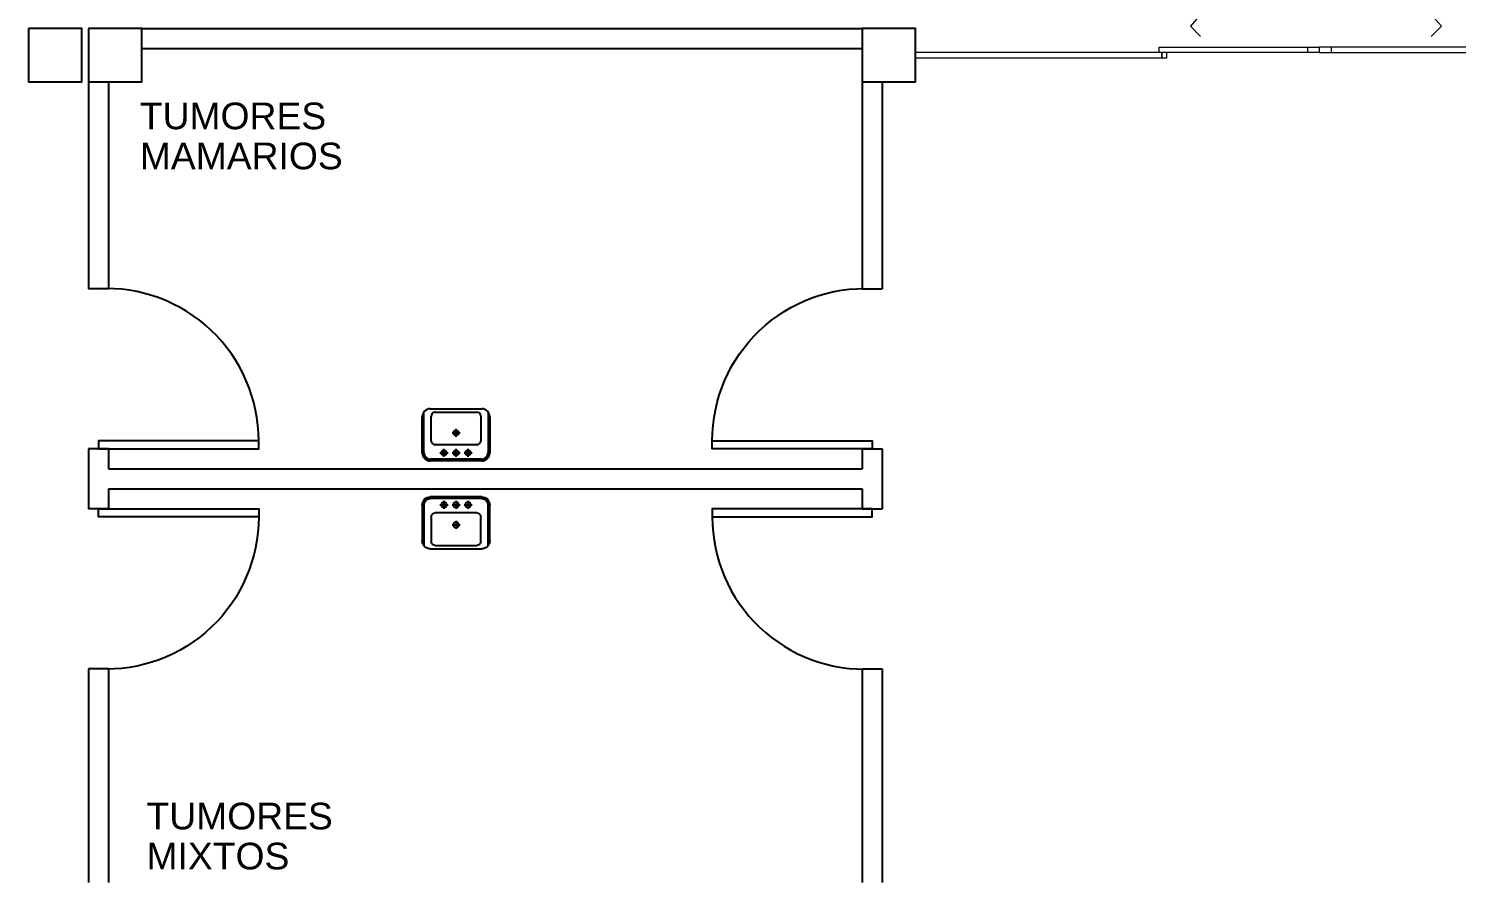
# Model space of a CAD drawing. Header units: metres. Extents: x 51 to 18146, y -212 to 18074.
# Drawn here: x 94.23 to 104.94, y 135.65 to 142.05 of the extents above; entities that cross this region are included whole.
import ezdxf

# ---------------------------------------------------------------- set-up
doc = ezdxf.new("R2010")
doc.units = ezdxf.units.M
doc.linetypes.add('HIDDEN2', pattern=[0.1875, 0.125, -0.0625])
doc.layers.get('0').update_dxf_attribs({"color": 250})
for name, color, linetype in [('COL', 2, 'Continuous'), ('NO', 250, 'Continuous'), ('PA', 7, 'Continuous'), ('PU', 1, 'Continuous'), ('SA', 1, 'Continuous')]:
    doc.layers.add(name, color=color, linetype=linetype)
doc.layers.add('Rebars', color=252, linetype='Continuous', lineweight=5)
doc.layers.get('0').freeze()
doc.styles.get("Standard").update_dxf_attribs({"font": 'arial.ttf'})

# ---------------------------------------------------------------- blocks, each defined once
blk = doc.blocks.new('AS-01')
at = {"color": 0}
for p, q in [((-0.1857261950533768, 0.2318808549184084), (0.1992738049466283, 0.2318808549184084)), ((-0.1857261950533768, 0.2193808549184055), (0.1992738049466283, 0.2193808549184055)), ((-0.2457261950533791, -0.098119145081597), (-0.2457261950533791, 0.1718808549184061)), ((-0.2332261950533763, -0.1347763408311735), (-0.2332261950533763, 0.1718808549184061)), ((-0.1482261950533825, 0.1118808549184038), (0.1617738049466197, 0.1118808549184038)), ((-0.0532261950533837, 0.1718808549184061), (-0.1132261950533717, 0.1718808549184061)), ((-0.0832261950533706, 0.2018808549184072), (-0.0832261950533706, 0.141880854918405)), ((0.0367738049466198, 0.1718808549184061), (-0.0232261950533825, 0.1718808549184061)), ((0.0067738049466186, 0.2018808549184072), (0.0067738049466186, 0.141880854918405)), ((0.1267738049466232, 0.1718808549184061), (0.0667738049466209, 0.1718808549184061)), ((0.096773804946622, 0.2018808549184072), (0.096773804946622, 0.141880854918405)), ((0.2467738049466135, 0.1718808549184061), (0.2467738049466135, -0.1347763408311735)), ((0.2592738049466163, 0.1718808549184061), (0.2592738049466163, -0.098119145081597)), ((-0.1782261950533837, -0.1031191450815925), (-0.1782261950533837, 0.0818808549184027)), ((0.0367738049466198, 0.0218808549184075), (-0.0232261950533825, 0.0218808549184075)), ((0.0067738049466186, 0.0518808549184087), (0.0067738049466186, -0.0081191450815936)), ((0.1917738049466209, 0.0818808549184027), (0.1917738049466209, -0.1031191450815925)), ((0.1992738049466283, -0.1581191450815922), (-0.1857261950533768, -0.1581191450815922)), ((0.1617738049466197, -0.1331191450815936), (-0.1482261950533825, -0.1331191450815936))]:
    blk.add_line(p, q, dxfattribs=at)
for centre in [(-0.0832261950533671, 0.1718808549184061), (0.0067738049466222, 0.1718808549184061), (0.0967738049466256, 0.1718808549184061), (0.0067738049466222, 0.0218808549184075)]:
    blk.add_circle(centre, 0.02, dxfattribs=at)
for centre, radius, start, end in [((-0.1857261950533733, 0.1718808549184061), 0.06, 90, 180), ((-0.1857261950533733, 0.1718808549184061), 0.0475, 90, 180), ((0.1992738049466318, 0.1718808549184061), 0.06, 0, 90), ((0.1992738049466318, 0.1718808549184061), 0.0475, 0, 90), ((-0.148226195053379, 0.0818808549184027), 0.03, 90, 180), ((0.1617738049466233, 0.0818808549184027), 0.03, 0, 90), ((-0.1857261950533733, -0.098119145081597), 0.06, 180, 270), ((-0.148226195053379, -0.1031191450815925), 0.03, 180, 270), ((0.1617738049466233, -0.1031191450815925), 0.03, 270, 0), ((0.1992738049466318, -0.098119145081597), 0.06, 270, 0)]:
    blk.add_arc(centre, radius, start, end, dxfattribs=at)
blk = doc.blocks.new('-COL40-')
at = {"color": 0}
blk.add_lwpolyline([(-0.1999999999710837, 0.1999999998887603), (-0.1999999999710837, -0.200000000115196), (0.2000000000328441, -0.200000000115196), (0.2000000000328441, 0.1999999998887603)], close=True, dxfattribs=at)
blk = doc.blocks.new('P-DE')
at = {"color": 0}
blk.add_lwpolyline([(-0.049999999999983, 1), (-0.049999999999983, 0), (1.42e-14, 0), (1.42e-14, 1), (-0.049999999999983, 1, 0.4293114224133711), (-0.9999999999999857, 0, 3.280951269485766)], format="xyb", dxfattribs=at)

msp = doc.modelspace()

# ---------------------------------------------------------------- linework, layer by layer
at = {"layer": 'PA', "color": 0}
for p, q in [((95.08404910051593, 142.0465384083734), (100.4840491007653, 142.0465384083734)), ((95.08404910051593, 141.8965384083734), (100.4840491007653, 141.8965384083734)), ((94.6840491007627, 141.6465384084523), (94.68404910076335, 140.0965384084522)), ((94.8340491007627, 141.6465384084523), (94.83404910076334, 140.0965384084522)), ((100.4840491006141, 141.6465384084523), (100.4840491006135, 140.0965384084522)), ((100.6340491006141, 141.6465384084523), (100.6340491006135, 140.0965384084522)), ((94.8340491007638, 140.0965384084522), (94.6840491007638, 140.0965384084522)), ((100.484049100613, 140.0965384084522), (100.634049100613, 140.0965384084522)), ((94.8340491007638, 138.8965384084523), (94.6840491007638, 138.8965384084523)), ((94.68404910076383, 138.8965384084523), (94.68404910076401, 138.4465384084522)), ((94.83404910076385, 138.8965384084523), (94.83404910076385, 138.7465384084523)), ((100.484049100613, 138.8965384084523), (100.484049100613, 138.7465384084523)), ((100.484049100613, 138.8965384084523), (100.634049100613, 138.8965384084523)), ((100.6340491006129, 138.8965384084523), (100.6340491006128, 138.4465384084522)), ((94.6840491007639, 138.7465384084523), (94.68404910076383, 138.5965384084522)), ((94.83404910076385, 138.7465384084523), (100.484049100613, 138.7465384084523)), ((94.83404910076393, 138.5965384084522), (100.4840491006129, 138.5965384084522)), ((94.83404910076393, 138.5965384084522), (94.83404910076398, 138.4465384084522)), ((100.4840491006129, 138.5965384084522), (100.4840491006129, 138.4465384084522)), ((94.83404910076398, 138.4465384084522), (94.68404910076401, 138.4465384084522)), ((100.4840491006129, 138.4465384084522), (100.6340491006128, 138.4465384084522)), ((94.68404910076451, 137.2465384084522), (94.68404910076515, 135.6465384084523)), ((94.83404910076398, 137.2465384084522), (94.68404910076401, 137.2465384084522)), ((94.83404910076449, 137.2465384084522), (94.83404910076513, 135.6465384084523)), ((100.4840491006123, 137.2465384084522), (100.4840491006117, 135.6465384084523)), ((100.4840491006129, 137.2465384084522), (100.6340491006128, 137.2465384084522)), ((100.6340491006123, 137.2465384084522), (100.6340491006117, 135.6465384084523))]:
    msp.add_line(p, q, dxfattribs=at)
at = {"layer": 'Rebars', "color": 4}
for p, q in [((103.820148064299, 141.9065397465512), (103.820148064299, 141.8665397493228)), ((103.9979480642811, 141.9065406791552), (103.9979480642811, 141.8665406819269))]:
    msp.add_line(p, q, dxfattribs=at)
at = {"layer": 'Rebars', "linetype": 'HIDDEN2'}
for points in [[(103.0189724639518, 142.1521178513026), (102.9434482319517, 142.0636246922469), (103.0189724640711, 141.9873372363901)], [(104.7491282061649, 142.1521178513026), (104.8246524381651, 142.0636246922469), (104.7491282060458, 141.9873372363901)]]:
    msp.add_lwpolyline(points, dxfattribs=at)
at = {"layer": 'Rebars', "color": 4}
msp.add_lwpolyline([(100.8840503289117, 141.8265402253127), (102.7289493359788, 141.8265402970171), (102.728949334578, 141.8665402979708), (100.8840503289117, 141.8665402244186)], dxfattribs=at)
for points in [[(102.7090493197454, 141.906540360049), (103.9090493234111, 141.9065420659339), (103.9090493234111, 141.8665406232631), (102.709049327196, 141.8665387311136)], [(102.767049332471, 141.8665402951992), (102.7289493390037, 141.8665402951992), (102.7289493315531, 141.8265402998185), (102.7670493306084, 141.8265402960932)], [(105.1090493270768, 141.9065421276843), (103.9090493234111, 141.9065420659339), (103.9090493234111, 141.8665406232631), (105.1090493196262, 141.8665404987788)]]:
    msp.add_lwpolyline(points, close=True, dxfattribs=at)

# ---------------------------------------------------------------- block references
at = {"layer": 'COL', "color": 0}
for p in [(94.43404910076299, 141.8465384084222), (94.884049100763, 141.8465384084222), (100.6840491006932, 141.8465384084736)]:
    msp.add_blockref('-COL40-', p, dxfattribs=at)
at = {"layer": 'PU', "color": 0, "yscale": 1.199999999999999, "zscale": 1.199999999999999}
for p, xscale, rotation in [((94.75904910076402, 138.8965384084523), 1.199999999999999, 270), ((100.5590491006128, 138.8965384084523), -1.199999999999999, 90), ((94.75904910076402, 138.4465384084522), -1.199999999999999, 270), ((100.5590491006128, 138.4465384084522), 1.199999999999999, 90)]:
    msp.add_blockref('P-DE', p, dxfattribs=dict(at, xscale=xscale, rotation=rotation))
at = {"layer": 'SA', "color": 0, "rotation": 180}
msp.add_blockref('AS-01', (97.4450764789952, 139.038419263099), dxfattribs=at)
at = {"layer": 'SA', "color": 0, "xscale": -1}
msp.add_blockref('AS-01', (97.4450764789952, 138.3046575538054), dxfattribs=at)

# ---------------------------------------------------------------- texts
at = {"layer": 'NO', "color": 0}
for s, p in [('TUMORES ', (95.06814929161143, 141.2919244823353)), ('MAMARIOS', (95.06814929161143, 140.9919244823353)), ('TUMORES ', (95.11814929161145, 136.0441865756138)), ('MIXTOS', (95.11814929161145, 135.7441865756138))]:
    msp.add_text(s, height=0.2, dxfattribs=at).set_placement(p)

doc.saveas('drawing.dxf')
